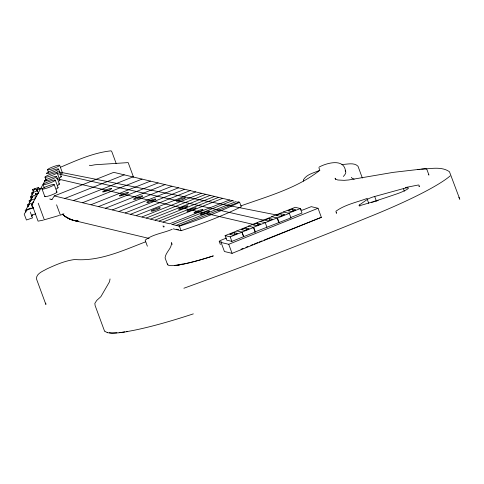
<?xml version="1.0" encoding="UTF-8"?>
<svg xmlns="http://www.w3.org/2000/svg" width="484" height="484" viewBox="0 0 484 484"><rect width="100%" height="100%" fill="white"/><g stroke="black" fill="none" stroke-linecap="round" stroke-linejoin="round"><path stroke-width="0.73" d="M336.477 212.748L336.404 213.323L335.926 211.236C345.177 204.502 356.902 202.312 367.447 198.307M45.768 303.123L45.889 304.497L36.457 278.851C36.215 273.454 43.094 271.155 46.954 268.886C55.805 264.808 64.977 260.749 74.718 259.521C99.583 261.548 122.978 250.482 145.636 241.812M33.977 190.218L34.612 188.887L36.693 189.837L37.716 191.434M32.845 193.636L33.475 192.305L30.516 196.946L31.418 199.287M30.413 201.525L31.043 200.194L28.084 204.835M31.992 198.059L32.942 196.062L29.984 200.703M28.399 206.148L29.342 204.151L26.39 208.792L26.838 209.965M46.047 178.802L31.962 204.557L38.067 221.152L43.409 220.111M27.158 209.505L24.2 214.152L26.451 219.996L32.513 217.903L30.262 212.059M51.026 199.341L52.006 199.511L54.317 195.935L113.728 172.334L233.911 201.042M32.053 193.001L33.662 190.89L32.591 189.51L38.653 187.417L39.404 189.365M38.653 187.417L36.693 189.837L41.684 188.113M31.49 216.306L32.664 214.848M319.591 170.483C296.837 188.324 267.84 196.274 240.941 205.863M359.394 204.968L367.289 199.432A5.1 0.665 -20.2 0 1 374.689 196.492L403.378 188.597A11.483 1.5 -20.2 0 1 407.504 189.093A11.483 1.5 -20.2 0 1 394.871 194.556A99.65 13.008 -20.2 0 1 362.522 204.865A5.475 0.714 -20.2 0 1 359.394 204.968L359.872 206.257M319.174 167.047C327.015 162.818 344.275 158.147 345.546 171.288M60.343 167.301C76.641 160.337 93.339 152.744 111.114 150.82L111.931 151.94L116.251 163.695M228.744 244.293L318.036 208.277L321.364 217.328L232.078 253.344L224.419 251.517L221.091 242.466L228.744 244.293L232.078 253.344M226.409 238.08L222.936 239.477A4.175 0.544 -20.2 0 0 219.264 241.522L220.371 244.541M64.856 198.458L124.273 174.851M73.52 200.521L132.931 176.92M82.631 202.699L142.042 179.098M63.894 213.807L60.403 215.198L56.586 204.829M91.016 204.702L150.427 181.101M98.675 206.535L158.087 182.928M105.603 208.187L165.014 184.585M112.53 209.844L171.941 186.237M119.094 211.411L178.505 187.81M125.289 212.893L184.7 189.286M130.759 214.2L190.17 190.593M136.228 215.507L195.639 191.9M142.06 216.899L201.471 193.297M146.434 217.945L205.851 194.338M150.814 218.992L210.225 195.385M155.189 220.032L214.6 196.431M159.2 220.994L218.611 197.387M163.108 221.993L222.622 198.349M229.549 200.001L169.684 223.783L54.317 195.935M172.498 224.522L232.465 200.697M176.14 225.393L236.265 201.507M178.693 226.004L238.914 202.082M271.954 216.729L248.292 226.131L253.737 227.432L255.401 231.957L231.878 241.383L226.772 240.161L225.108 235.635L236.942 230.935M248.631 226.209L236.803 230.91L242.042 232.157L243.706 236.682M280.696 213.644L276.261 215.404L280.272 216.366L284.707 214.6L280.696 213.644L281.682 216.324M292.457 208.979L288.022 210.746L291.301 211.526L295.736 209.766L292.457 208.979L293.195 210.994M257.337 223.118L252.902 224.878L256.181 225.665L260.622 223.898L257.337 223.118L258.081 225.127M269.171 218.417L264.736 220.178L268.015 220.964L272.45 219.198L269.171 218.417L269.909 220.426M245.848 227.897L241.413 229.658L244.692 230.444L249.127 228.684L245.848 227.897L246.586 229.906M234.153 232.623L229.718 234.383L232.998 235.17L237.432 233.409L234.153 232.623L234.891 234.637M288.512 213.214L300.346 208.513L302.01 213.039L290.182 217.739M253.737 227.432L241.909 232.132L243.573 236.658M300.346 208.513L295.24 207.297L271.651 216.657L277.483 218.048L289.317 213.347L290.981 217.873L255.062 231.872L253.398 227.347L277.06 217.951L278.724 222.477M225.108 235.635L230.215 236.857L242.042 232.157M221.019 242.448L221.817 242.133L219.264 241.522M241.002 249.254L243.101 248.419M245.896 247.306L247.989 246.477M250.785 245.364L252.884 244.535M254.281 243.978L257.772 242.587M259.17 242.036L261.965 240.923M264.064 240.088L321.364 217.328M172.274 229.241C163.38 233.191 152.883 234.062 145.158 240.173L147.378 246.205M319.561 170.398C314.733 172.607 308.744 173.78 305.023 177.695L303.492 179.643L303.311 181.119M36.149 194.023L38.272 193.285M36.978 194.586L30.916 196.679L31.666 198.628M34.909 197.115L36.324 196.625M35.084 198.718L29.022 200.812L29.772 202.766M33.384 202.675L27.322 204.768L28.072 206.716M31.448 204.46L32.858 203.976M31.2 208.035L25.138 210.129L25.888 212.077M26.39 210.231L33.584 207.745M31.339 215.38L35.701 213.868M375.747 201.175A5.1 0.665 -20.2 0 1 376.352 201.017L378.179 200.503M59.381 215.404L44.316 219.803L38.212 203.213M405.241 187.568L418.285 185.009L418.926 185.1L419.483 186.612L418.835 186.522M127.522 331.594L118.737 332.823L111.901 333.18L107.158 332.665M417.867 169.648L420.088 169.352M341.928 164.493C347.034 164.451 353.973 162.146 358.003 166.242L362.334 178.027M421.57 169.158C430.669 168.868 441.444 166.127 449.454 171.711L459.8 199.245L458.892 197.351M78.015 221.073C72.261 220.783 66.701 218.217 62.545 214.267M69.006 218.744L74.221 220.565L77.912 221.037M57.142 171.608L277.368 215.15M57.475 173.671L264.161 220.299M56.223 178.584L252.817 224.316M318.036 208.277L311.236 206.65L302.361 210.177L300.395 209.705M283.412 211.998L289.317 213.347M237.801 201.816L239.622 202.251L241.292 206.777A71.251 9.299 -20.2 0 1 181.07 230.699L173.278 228.835M260.126 221.43L265.232 222.646L266.896 227.171M255.062 231.872L255.401 231.957M171.608 224.31L179.407 226.173A71.251 9.299 -20.2 0 0 239.622 202.251M49.701 198.96L52.006 199.511M164.348 226.349L162.927 226.01L163.876 227.171M176.424 229.234L178.554 229.743M74.221 220.565L149.114 238.455M354.167 179.195L352.285 178.451L351.348 177.344M71.16 219.645L64.789 216.197L62.569 214.176M428.497 174.748L428.957 175.081L426.737 169.049L425.049 168.686L393.28 172.352L348.704 179.963L344.178 180.344L337.765 179.994L335.944 179.262L335.067 178.172L335.563 179.51M89.328 165.262L90.895 165.546L94.906 164.772L128.169 162.6L133.505 177.12M36.578 194.852L35.562 193.255L36.058 194.55M35.023 197.012L35.701 198.077M33.13 201.144L33.807 202.209M31.43 205.101L33.124 208.453M38.514 193.425L37.516 190.829L31.454 192.922L32.204 194.871M32.591 189.51L33.087 190.811M403.378 188.597L404.328 191.18M374.689 196.492L376.352 201.017M367.289 199.432L368.717 203.31M318.865 167.658L319.851 170.338M277.483 218.048L279.153 222.573M230.215 236.857L231.878 241.383M179.407 226.173L181.07 230.699M172.153 244.396L171.415 242.381C172.237 248.177 165.607 252.025 165.074 257.893L167.295 263.925A63.331 8.264 -20.2 0 0 213.317 255.885A64.747 8.452 -20.2 0 1 178.402 264.917M59.677 165.322A6.486 0.847 -20.2 0 1 50.433 169.406A6.486 0.847 -20.2 0 1 50.645 167.773A6.486 0.847 -20.2 0 1 59.677 165.322L62.448 172.861M58.57 169.091A6.486 0.847 -20.2 0 1 49.326 173.181A6.486 0.847 -20.2 0 1 49.537 171.542A6.486 0.847 -20.2 0 1 58.57 169.091L61.341 176.636M57.154 172.752A6.486 0.847 -20.2 0 1 47.91 176.835A6.486 0.847 -20.2 0 1 48.122 175.202A6.486 0.847 -20.2 0 1 57.154 172.752L59.925 180.29M56.634 176.539A6.486 0.847 -20.2 0 1 47.39 180.629A6.486 0.847 -20.2 0 1 47.601 178.989A6.486 0.847 -20.2 0 1 56.634 176.539L59.405 184.083M55.303 180.169A6.486 0.847 -20.2 0 1 46.059 184.253A6.486 0.847 -20.2 0 1 46.27 182.619A6.486 0.847 -20.2 0 1 55.303 180.169L58.08 187.707M54.214 184.61A6.486 0.847 -20.2 0 1 44.97 188.699A6.486 0.847 -20.2 0 1 45.181 187.06A6.486 0.847 -20.2 0 1 54.214 184.61L56.985 192.154M47.492 169.678L48.503 172.419M104.592 331.286L95.154 305.64L94.828 303.426L96.746 300.413L100.866 296.674L109.523 281.748L110.037 278.947M44.97 177.108L46.228 180.538M43.118 184.525L44.383 187.955M42.029 188.972L44.806 196.51M193.322 313.874A119.306 15.573 -20.2 0 1 126.306 331.679M124.769 331.921A119.306 15.573 -20.2 0 1 119.143 332.641M116.886 332.841A119.306 15.573 -20.2 0 1 109.33 332.823M107.545 332.502A119.306 15.573 -20.2 0 1 104.931 331.153M450.174 175.904A125.193 16.341 -20.2 0 1 368.578 217.165A638.783 83.375 -20.2 0 1 183.89 288.234M343.313 176.472A111.187 14.514 -20.2 0 0 345.782 172.546L345.697 171.56A111.187 14.514 -20.2 0 0 345.159 170.737M177.725 265.014A64.747 8.452 -20.2 0 1 174.627 265.371M167.972 264.742A64.747 8.452 -20.2 0 1 167.422 263.877M179.794 264.669A17.242 2.251 -20.2 0 1 178.656 264.875M182.311 264.04A13.213 1.724 -20.2 0 1 180.998 264.385M180.405 264.524A13.213 1.724 -20.2 0 1 177.961 264.978M56.235 191.973A6.486 0.847 -20.2 0 1 51.57 194.985A6.486 0.847 -20.2 0 1 45.042 196.195M57.905 187.538A6.486 0.847 -20.2 0 1 56.205 189.014M58.649 183.902A6.486 0.847 -20.2 0 1 57.535 185.39M59.175 180.108A6.486 0.847 -20.2 0 1 59.048 181.058M60.585 176.454A6.486 0.847 -20.2 0 1 59.471 177.943M62.273 172.691A6.486 0.847 -20.2 0 1 60.579 174.167M78.396 221.176A27.243 26.505 -76.6 0 1 62.273 214.14M371.506 202.663A5.1 0.665 -20.2 0 1 372.202 202.379M372.928 202.1A5.1 0.665 -20.2 0 1 373.66 201.834M374.386 201.592A5.1 0.665 -20.2 0 1 375.088 201.368M36.131 194.665A3.243 0.478 70.9 0 1 36.1 194.247M26.39 210.921A3.267 0.478 70.9 0 1 26.699 210.358M36.669 190.472A3.243 0.478 70.9 0 1 36.82 189.825M202.681 214.224A4.864 0.635 -20.2 0 0 209.614 211.157A4.864 0.635 -20.2 0 0 202.844 212.996A4.864 0.635 -20.2 0 0 202.681 214.224M189.196 211.006A4.864 0.635 -20.2 0 0 196.123 207.938A4.864 0.635 -20.2 0 0 189.353 209.778A4.864 0.635 -20.2 0 0 189.196 211.006M178.481 200.884A4.864 0.635 -20.2 0 0 185.414 197.817A4.864 0.635 -20.2 0 0 178.638 199.656A4.864 0.635 -20.2 0 0 178.481 200.884M153.337 210.873A4.864 0.635 -20.2 0 0 160.271 207.805A4.864 0.635 -20.2 0 0 153.495 209.645A4.864 0.635 -20.2 0 0 153.337 210.873M148.903 202.161A4.864 0.635 -20.2 0 0 155.836 199.099A4.864 0.635 -20.2 0 0 149.06 200.939A4.864 0.635 -20.2 0 0 148.903 202.161M121.557 195.633A4.864 0.635 -20.2 0 0 128.49 192.565A4.864 0.635 -20.2 0 0 121.72 194.405A4.864 0.635 -20.2 0 0 121.557 195.633M104.786 191.622A4.864 0.635 -20.2 0 0 111.719 188.56A4.864 0.635 -20.2 0 0 104.943 190.4A4.864 0.635 -20.2 0 0 104.786 191.622M135.78 199.027A4.864 0.635 -20.2 0 0 142.713 195.959A4.864 0.635 -20.2 0 0 135.937 197.799A4.864 0.635 -20.2 0 0 135.78 199.027M196.123 212.657A4.864 0.635 -20.2 0 0 203.05 209.59A4.864 0.635 -20.2 0 0 196.28 211.429A4.864 0.635 -20.2 0 0 196.123 212.657M180.804 208.997A4.864 0.635 -20.2 0 0 187.738 205.936A4.864 0.635 -20.2 0 0 180.968 207.775A4.864 0.635 -20.2 0 0 180.804 208.997"/></g></svg>
